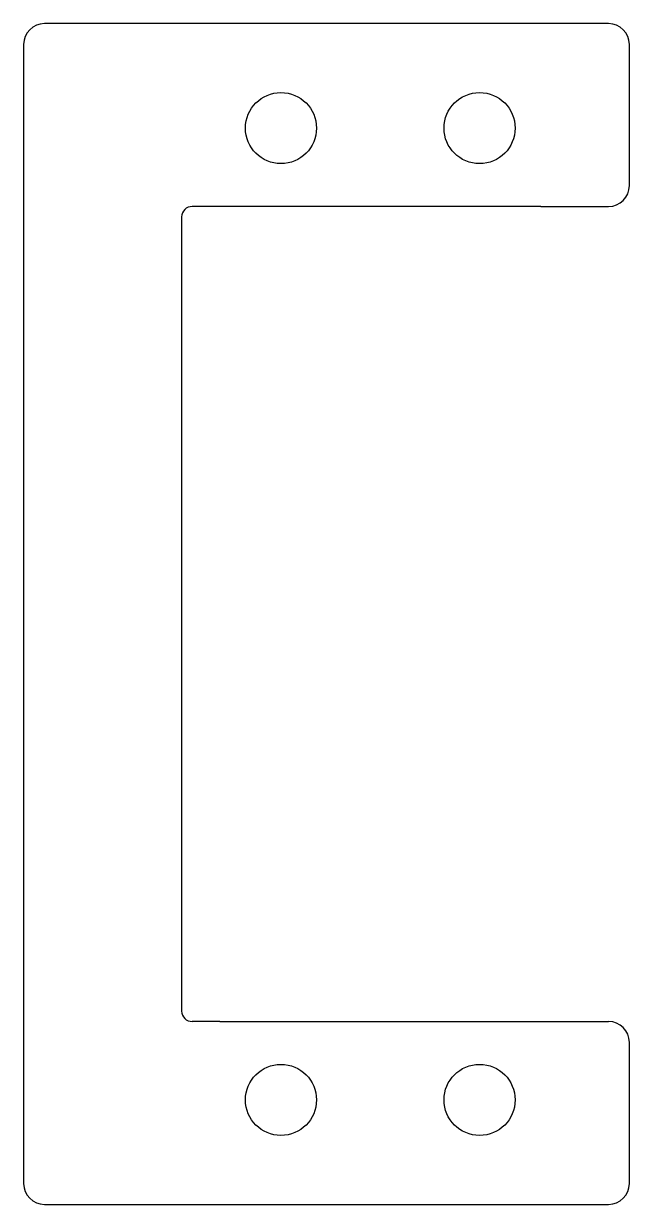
# Model space of a CAD drawing. Header units: millimetres. Extents: x -7.6 to 21.4, y -28.2 to 28.2.
import ezdxf

# ---------------------------------------------------------------- set-up
doc = ezdxf.new("R2010")
doc.units = ezdxf.units.MM
doc.header["$MEASUREMENT"] = 0
doc.layers.add('cutting', color=5, linetype='Continuous')

msp = doc.modelspace()

# ---------------------------------------------------------------- linework, layer by layer
at = {"layer": 'cutting'}
for p, q in [((20.415, 28.25), (-6.559, 28.25)), ((-7.559, 27.25), (-7.559, -27.25)), ((21.415, 20.5), (21.415, 27.25)), ((1.82, 19.5), (0.5, 19.5)), ((17.18, 19.5), (1.82, 19.5)), ((17.18, 19.5), (20.415, 19.5)), ((0, 19), (0, -19)), ((1.82, -19.5), (0.5, -19.5)), ((1.82, -19.5), (17.18, -19.5)), ((17.18, -19.5), (20.415, -19.5)), ((21.415, -27.25), (21.415, -20.5)), ((-6.559, -28.25), (20.415, -28.25))]:
    msp.add_line(p, q, dxfattribs=at)
for centre in [(4.75, 23.25), (14.25, 23.25), (4.75, -23.25), (14.25, -23.25)]:
    msp.add_circle(centre, 1.7, dxfattribs=at)
for centre, radius, start, end in [((-6.559, 27.25), 1, 90, 180), ((20.415, 27.25), 1, 0, 90), ((20.415, 20.5), 1, 270, 0), ((0.5, 19), 0.5, 90, 180), ((0.5, -19), 0.5, 180, 270), ((20.415, -20.5), 1, 0, 90), ((-6.559, -27.25), 1, 180, 270), ((20.415, -27.25), 1, 270, 0)]:
    msp.add_arc(centre, radius, start, end, dxfattribs=at)

doc.saveas('drawing.dxf')
